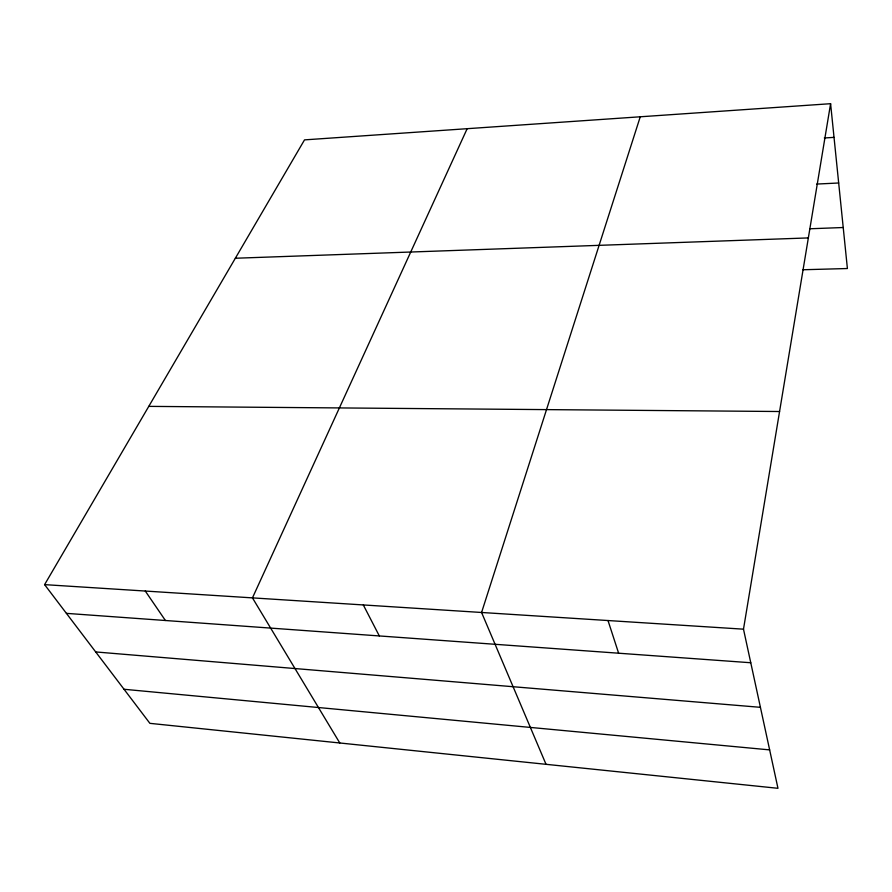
<?xml version="1.0" encoding="UTF-8"?>
<svg xmlns="http://www.w3.org/2000/svg" width="892" height="892" viewBox="0 0 892 892"><rect width="100%" height="100%" fill="white"/><g stroke="black" fill="none" stroke-linecap="round" stroke-linejoin="round"><path stroke-width="1.34" d="M743.493 629.172L830.597 103.695L304.518 139.877L44.6 584.628L149.901 723.345L777.969 788.305L743.493 629.172L44.6 584.628M640.255 116.785L481.58 612.481L546.027 764.31M467.163 128.693L252.458 597.874L339.785 742.98M824.319 137.97L834.031 137.379M816.715 184.064L838.681 182.994M810.114 228.765L843.219 227.516M235.343 258.245L808.353 237.919M802.956 269.752L847.4 268.525L830.597 103.695M148.774 406.373L779.575 411.513M66.409 613.361L750.763 662.745M95.7 651.941L760.43 707.323M124.033 689.271L769.651 749.893M145.285 591.039L165.41 620.497M363.312 604.943L379.323 635.94M608.009 620.542L618.624 653.212"/></g></svg>
